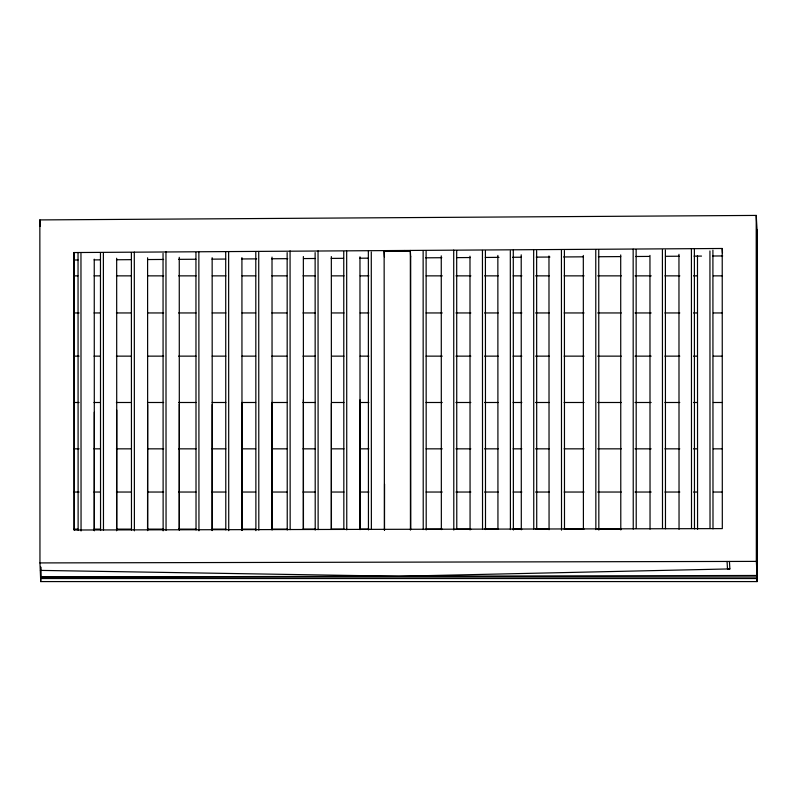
<?xml version="1.0" encoding="UTF-8"?>
<svg xmlns="http://www.w3.org/2000/svg" width="797" height="797" viewBox="0 0 797 797"><rect width="100%" height="100%" fill="white"/><g stroke="black" fill="none" stroke-linecap="round" stroke-linejoin="round"><path stroke-width="1.2" d="M94.205 530.433L94.305 412.198M116.631 530.772L116.721 410.057M147.545 530.284L147.644 404.587M179.205 529.826L179.305 404.129M212.102 530.224L212.201 404.527M241.87 530.125L241.969 403.182M271.956 529.626L272.056 402.684M303.298 529.049L303.398 399.616M331.283 529.069L331.383 403.372M359.915 529.347L360.015 399.915M384.513 530.184L384.553 484.138M40.737 581.581L39.96 562.921L39.85 219.912L756.214 215.419L757.04 229.506L757.09 581.581L40.737 581.581L40.657 567.125M757.09 581.581L757.04 229.506M39.96 562.921L729.434 561.447L729.873 568.919L398.968 576.241L40.398 570.393M722.221 248.485L722.311 528.61L73.952 530.005L73.862 252.549L722.221 248.485L722.471 252.749M384.413 530.204L384.134 251.434L410.345 251.294L410.435 530.115M73.862 252.549L74.3 260.011L78.026 259.991M94.156 259.892L100.362 259.852M116.492 259.752L131.385 259.653M147.515 259.553L163.644 259.453M178.538 259.354L195.903 259.244M212.042 259.145L225.69 259.055M241.82 258.955L256.714 258.866M271.598 258.766L287.727 258.666M303.866 258.567L315.034 258.497M331.163 258.397L343.567 258.318M359.706 258.218L368.383 258.158M425.648 257.82L441.797 257.72M456.711 257.63L470.389 257.541M485.293 257.451L498.972 257.361M512.64 257.272L521.338 257.222M536.251 257.122L549.92 257.042M563.589 256.953L583.474 256.823M598.388 256.734L620.753 256.594M635.667 256.495L649.336 256.415M665.495 256.305L679.164 256.226M694.077 256.126L701.529 256.086M712.717 256.006L722.66 255.947M729.873 568.919L727.492 568.928L727.063 561.457M729.434 561.447L756.333 561.387L757.15 575.474L40.786 577.008L40.777 567.066M74.161 275.862L77.897 275.862M94.066 275.862L100.283 275.862M116.452 275.862L131.375 275.862M147.545 275.862L163.704 275.862M178.638 275.862L196.042 275.862M212.211 275.862L225.89 275.862M242.059 275.862L255.737 275.862M271.907 275.862L286.83 275.862M302.999 275.862L315.433 275.862M331.602 275.862L344.045 275.862M360.204 275.862L368.911 275.862M426.126 275.862L442.295 275.862M455.974 275.862L470.897 275.862M484.576 275.862L498.255 275.862M513.178 275.862L521.886 275.862M535.564 275.862L549.243 275.862M564.166 275.862L584.071 275.862M597.75 275.862L621.381 275.862M635.06 275.862L651.229 275.862M664.907 275.862L679.831 275.862M693.51 275.862L697.245 275.862M713.415 275.862L722.112 275.862M74.131 312.952L79.102 312.952M94.026 312.952L100.243 312.952M116.412 312.952L131.336 312.952M147.505 312.952L163.674 312.952M178.598 312.952L196.012 312.952M212.181 312.952L225.86 312.952M242.029 312.952L255.707 312.952M271.877 312.952L286.8 312.952M302.97 312.952L315.403 312.952M331.572 312.952L344.005 312.952M360.174 312.952L368.881 312.952M426.086 312.952L442.255 312.952M455.934 312.952L470.858 312.952M484.536 312.952L498.225 312.952M513.148 312.952L521.856 312.952M535.534 312.952L549.213 312.952M564.137 312.952L584.032 312.952M597.71 312.952L621.341 312.952M635.02 312.952L651.189 312.952M664.877 312.952L679.801 312.952M693.48 312.952L697.206 312.952M713.375 312.952L722.082 312.952M74.111 356.139L79.082 356.139M94.006 356.139L100.223 356.139M116.392 356.139L131.316 356.139M147.485 356.139L163.654 356.139M178.578 356.139L195.992 356.139M212.151 356.139L225.84 356.139M241.999 356.139L255.688 356.139M271.847 356.139L286.771 356.139M302.94 356.139L315.383 356.139M331.552 356.139L343.985 356.139M360.154 356.139L368.862 356.139M426.066 356.139L442.235 356.139M455.914 356.139L470.838 356.139M484.516 356.139L498.195 356.139M513.119 356.139L521.826 356.139M535.514 356.139L549.193 356.139M564.117 356.139L584.012 356.139M597.69 356.139L621.321 356.139M635 356.139L651.169 356.139M664.847 356.139L679.771 356.139M693.46 356.139L697.186 356.139M713.355 356.139L722.062 356.139M74.101 402.495L79.072 402.495M93.996 402.495L100.213 402.495M116.382 402.495L131.306 402.495M147.475 402.495L163.644 402.495M178.568 402.495L195.982 402.495M212.151 402.495L225.83 402.495M241.999 402.495L255.678 402.495M271.847 402.495L286.771 402.495M302.94 402.495L315.373 402.495M331.542 402.495L343.975 402.495M360.144 402.495L368.852 402.495M426.056 402.495L442.225 402.495M455.904 402.495L470.828 402.495M484.516 402.495L498.195 402.495M513.119 402.495L521.826 402.495M535.504 402.495L549.183 402.495M564.107 402.495L584.002 402.495M597.69 402.495L621.311 402.495M635 402.495L651.159 402.495M664.847 402.495L679.771 402.495M693.45 402.495L697.176 402.495M713.345 402.495L722.052 402.495M74.111 448.841L79.082 448.841M94.006 448.841L100.223 448.841M116.392 448.841L131.316 448.841M147.485 448.841L163.654 448.841M178.578 448.841L195.992 448.841M212.151 448.841L225.84 448.841M241.999 448.841L255.688 448.841M271.847 448.841L286.771 448.841M302.94 448.841L315.383 448.841M331.552 448.841L343.985 448.841M360.154 448.841L368.862 448.841M426.066 448.841L442.235 448.841M455.914 448.841L470.838 448.841M484.516 448.841L498.195 448.841M513.119 448.841L521.826 448.841M535.514 448.841L549.193 448.841M564.117 448.841L584.012 448.841M597.69 448.841L621.321 448.841M635 448.841L651.169 448.841M664.847 448.841L679.771 448.841M693.46 448.841L697.186 448.841M713.355 448.841L722.062 448.841M74.131 492.038L79.102 492.038M94.026 492.038L100.243 492.038M116.412 492.038L131.336 492.038M147.505 492.038L163.674 492.038M178.598 492.038L196.012 492.038M212.181 492.038L225.86 492.038M242.029 492.038L255.707 492.038M271.877 492.038L286.8 492.038M302.97 492.038L315.403 492.038M331.572 492.038L344.005 492.038M360.174 492.038L368.881 492.038M426.086 492.038L442.255 492.038M455.934 492.038L470.858 492.038M484.536 492.038L498.225 492.038M513.148 492.038L521.856 492.038M535.534 492.038L549.213 492.038M564.137 492.038L584.032 492.038M597.71 492.038L621.341 492.038M635.02 492.038L651.189 492.038M664.877 492.038L679.801 492.038M693.48 492.038L697.206 492.038M713.375 492.038L722.082 492.038M74.161 529.128L77.897 529.128M94.066 529.128L100.283 529.128M116.452 529.128L131.375 529.128M147.545 529.128L163.704 529.128M178.638 529.128L196.042 529.128M212.211 529.128L225.89 529.128M242.059 529.128L255.737 529.128M271.907 529.128L286.83 529.128M302.999 529.128L315.433 529.128M331.602 529.128L344.045 529.128M360.204 529.128L368.911 529.128M426.126 529.128L442.295 529.128M455.974 529.128L470.897 529.128M484.576 529.128L498.255 529.128M513.178 529.128L521.886 529.128M535.564 529.128L549.243 529.128M564.166 529.128L584.071 529.128M597.75 529.128L621.381 529.128M40.786 577.008L757.14 577.008M40.767 578.532L757.12 578.532M410.296 250.447L410.674 256.813M404.258 250.477L404.308 251.324M391.277 250.557L391.327 251.404M384.084 250.597L384.453 256.953M39.85 219.912L40.219 226.308M756.214 215.419L756.333 561.387M712.907 250.138L712.996 528.859M709.938 250.955L710.027 528.431M697.485 255.498L697.564 529.238M694.386 248.963L694.476 528.919M691.417 248.534L691.507 528.491M678.954 254.313L679.044 529.298M665.385 250.049L665.475 528.76M662.407 249.62L662.496 528.331M649.953 255.399L650.043 529.138M636.136 249.581L636.225 528.291M633.157 249.152L633.246 529.108M620.704 254.94L620.793 529.925M598.746 250.099L598.836 530.055M595.767 249.67L595.857 529.626M583.314 255.458L583.404 529.198M564.406 250.607L564.495 529.328M561.427 250.178L561.516 530.144M548.974 255.967L549.063 529.706M536.64 250.706L536.73 529.427M533.671 250.278L533.761 528.999M521.208 254.831L521.298 529.806M513.288 250.059L513.378 530.015M510.319 250.876L510.409 529.597M497.856 255.419L497.946 529.158M485.413 250.846L485.503 529.567M482.444 250.417L482.534 529.138M469.981 256.206L470.071 529.945M456.691 250.527L456.781 529.238M453.712 250.099L453.802 530.055M441.259 255.887L441.349 529.626M426.116 251.254L426.206 529.965M423.137 250.826L423.227 529.547M410.684 256.614L410.774 529.108M371.282 252.011L371.372 529.487M368.353 251.224L368.443 529.935M359.965 256.833L360.055 529.656M346.675 251.175L346.765 529.885M343.756 251.623L343.846 529.098M331.333 256.554L331.422 529.397M318.043 250.896L318.133 529.616M315.124 252.599L315.213 530.065M303.358 256.534L303.448 529.357M290.068 250.876L290.158 529.597M287.149 252.579L287.239 530.045M272.016 257.112L272.106 529.955M258.726 251.463L258.816 530.174M255.797 251.912L255.897 530.623M241.919 257.61L242.009 530.453M228.629 251.962L228.729 530.672M225.71 252.41L225.8 529.885M212.151 257.71L212.241 530.553M198.861 252.051L198.951 530.772M195.942 252.51L196.032 529.975M179.255 257.311L179.345 530.164M165.965 251.663L166.055 530.374M163.046 253.356L163.136 530.832M147.594 257.77L147.684 530.623M134.304 252.111L134.394 530.832M131.385 252.569L131.475 530.035M116.671 258.258L116.76 529.905M103.381 252.609L103.471 530.075M100.462 253.057L100.552 530.523M94.245 259.164L94.335 530.822M80.965 253.516L81.055 530.981M78.036 252.719L78.126 530.194M74.3 260.011L74.39 530.005"/></g></svg>
